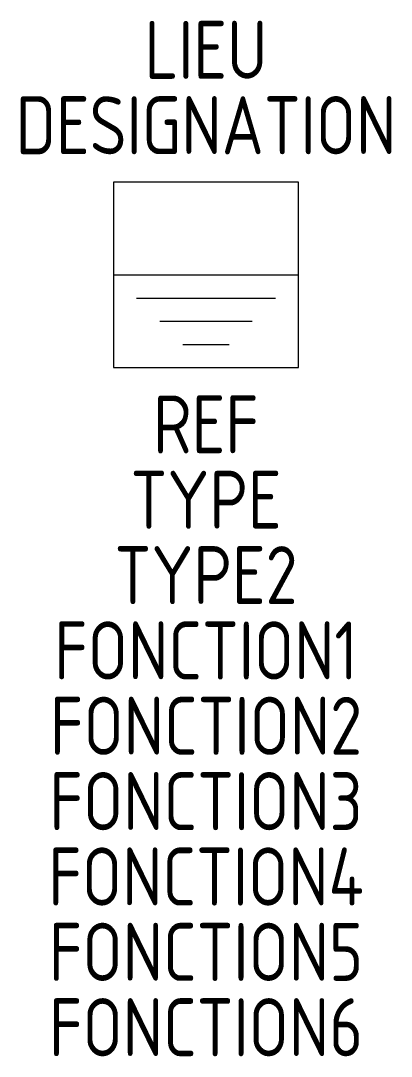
# Model space of a CAD drawing. Header units: millimetres. Extents: x -8 to 8, y -37.7 to 7.
import ezdxf
from ezdxf.enums import TextEntityAlignment as Align

# ---------------------------------------------------------------- set-up
doc = ezdxf.new("R2010")
doc.units = ezdxf.units.MM
doc.layers.add('SYMB_TXT_NOM', color=3, linetype='Continuous')
doc.layers.add('SYMBOLE', color=3, linetype='Continuous')
doc.styles.add('NET2_5', font='isocp.shx', dxfattribs={"width": 0.9, "height": 2.5})

msp = doc.modelspace()

# ---------------------------------------------------------------- linework, layer by layer
at = {"layer": 'SYMBOLE'}
for p, q in [((-4, -4), (4, -4)), ((-3, -5), (3, -5)), ((-2, -6), (2, -6)), ((-1, -7), (1, -7))]:
    msp.add_line(p, q, dxfattribs=at)
msp.add_lwpolyline([(-4, -8), (4, -8), (4, 0), (-4, 0)], close=True, dxfattribs=at)

# ---------------------------------------------------------------- texts
at = {"layer": 'SYMB_TXT_NOM', "style": 'NET2_5', "width": 0.9, "flags": 8}
for tag, p in [('LIEU', (0, 4.45)), ('DESIGNATION', (0, 1.2)), ('REF', (0, -11.7)), ('TYPE', (0, -14.95)), ('TYPE2', (0, -18.2)), ('FONCTION1', (0, -21.45)), ('FONCTION2', (0, -24.7)), ('FONCTION3', (0, -27.95)), ('FONCTION4', (0, -31.2)), ('FONCTION5', (0, -34.45)), ('FONCTION6', (0, -37.7))]:
    msp.add_attdef(tag, text='', height=2.5, dxfattribs=at).set_placement(p, align=Align.CENTER)

doc.saveas('drawing.dxf')
